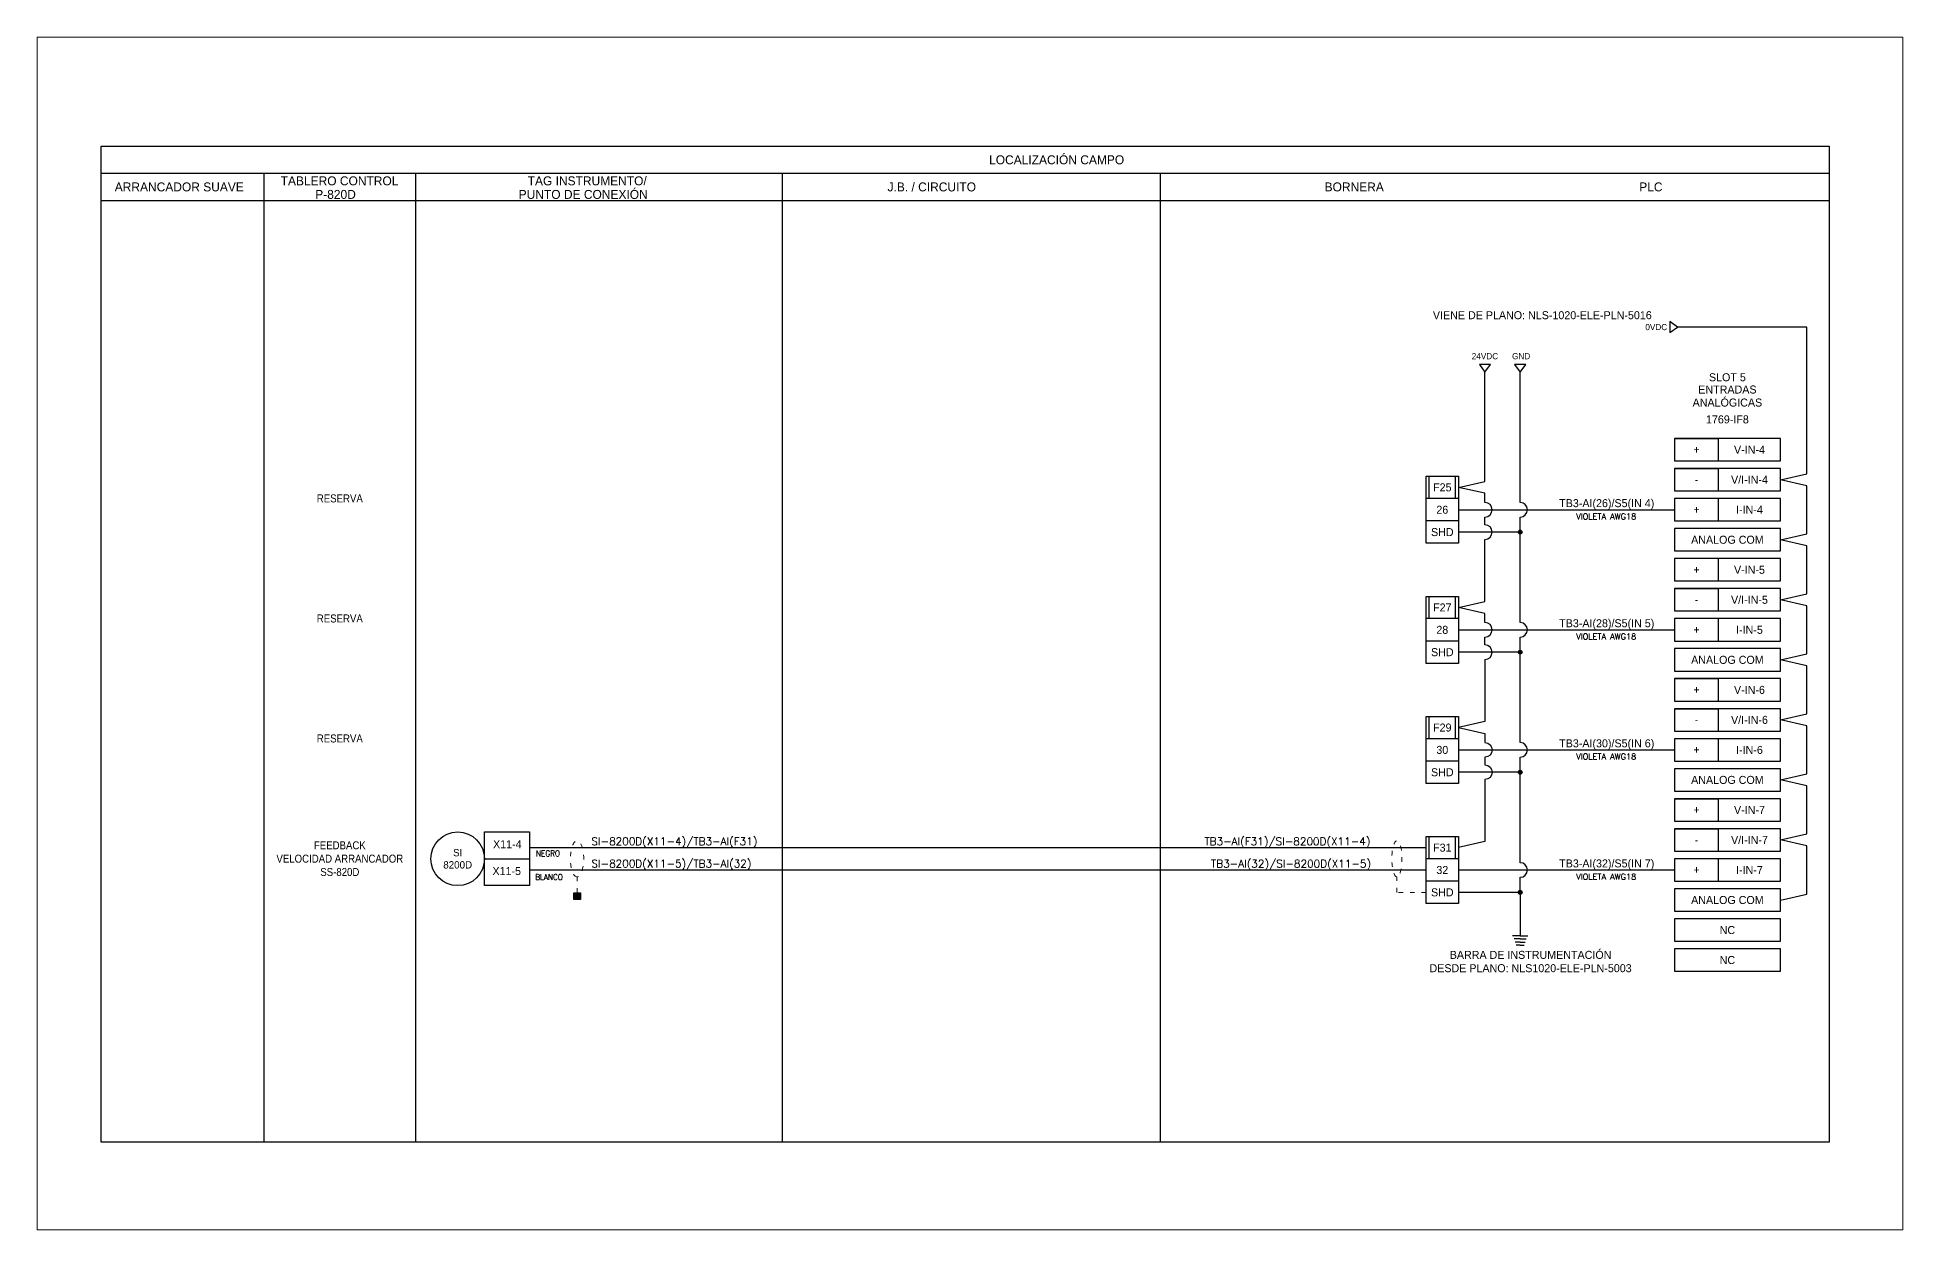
# Model space of a CAD drawing. Extents: x 2982 to 4051, y -320 to 293.
# Drawn here: x 2982.1 to 3469.6, y -319.6 to -8 of the extents above; entities that cross this region are included whole.
import ezdxf
from ezdxf.enums import TextEntityAlignment as Align

# ---------------------------------------------------------------- set-up
doc = ezdxf.new("R2010")
doc.units = 0
doc.header["$LTSCALE"] = 0.1
doc.header["$MEASUREMENT"] = 0
doc.linetypes.add('ACAD_ISO03W100', pattern=[30, 12, -18])
doc.layers.get('Defpoints').update_dxf_attribs({"lineweight": 0})
for name, color, linetype, lineweight in [('EL-cables', 7, 'Continuous', 20), ('EL-componentes', 7, 'Continuous', 25), ('EL-titulos 3', 7, 'Continuous', 20)]:
    doc.layers.add(name, color=color, linetype=linetype, lineweight=lineweight)
doc.styles.add('F1A', font='amir.shx')
doc.styles.add('ROMANS', font='romans.shx')

msp = doc.modelspace()

# ---------------------------------------------------------------- hatches: boundary and pattern name
at = {"ltscale": 0.1}
h = msp.add_hatch(color=256, dxfattribs=at)
h.dxf.hatch_style = 1
edge = h.paths.add_edge_path()
edge.add_arc((3369.63, -137.27), 0.509, 0, 360)
h = msp.add_hatch(color=256, dxfattribs=at)
h.dxf.hatch_style = 1
edge = h.paths.add_edge_path()
edge.add_arc((3369.63, -168.65), 0.509, 0, 360)
h = msp.add_hatch(color=256, dxfattribs=at)
h.dxf.hatch_style = 1
edge = h.paths.add_edge_path()
edge.add_arc((3369.63, -200.03), 0.509, 0, 360)
at = {"lineweight": 25, "ltscale": 88}
h = msp.add_hatch(dxfattribs=at)
h.set_pattern_fill('ANSI31', color=256, scale=0.467995)
h.set_pattern_definition([(45, (2185.181114, -1077.04489), (-0.0413652925, 0.0413652925), [])])
h.paths.add_polyline_path([(3122.32, -231.51), (3122.32, -233.25), (3124.05, -233.25), (3124.05, -231.51)])
at = {"ltscale": 0.1}
h = msp.add_hatch(color=256, dxfattribs=at)
h.dxf.hatch_style = 1
edge = h.paths.add_edge_path()
edge.add_arc((3369.63, -231.41), 0.509, 0, 360)

# ---------------------------------------------------------------- linework, layer by layer
at = {"lineweight": 25}
for p, q in [((3450.37, -43.52), (2998.82, -43.52)), ((3041.37, -296.71), (3041.37, -43.52)), ((3080.98, -43.52), (3080.98, -296.71)), ((3176.82, -296.71), (3176.82, -43.52)), ((3275.58, -43.52), (3275.58, -296.71)), ((2998.82, -50.62), (3450.37, -50.62)), ((3353.52, -131.43), (3409.95, -131.43)), ((3353.52, -162.81), (3409.95, -162.81)), ((3353.52, -194.19), (3409.95, -194.19)), ((3110.79, -215.63), (3110.79, -229.66)), ((3353.52, -225.57), (3409.95, -225.57))]:
    msp.add_line(p, q, dxfattribs=at)
at = {"lineweight": 25, "ltscale": 88}
for p, q in [((3409.95, -112.81), (3421.48, -112.81)), ((3421.48, -118.66), (3421.48, -112.81)), ((3409.95, -120.66), (3421.48, -120.66)), ((3421.48, -126.5), (3421.48, -120.66)), ((3421.48, -134.35), (3421.48, -128.5)), ((3421.48, -150.04), (3421.48, -144.19)), ((3409.95, -152.04), (3421.48, -152.04)), ((3421.48, -157.88), (3421.48, -152.04)), ((3409.95, -157.88), (3421.48, -157.88)), ((3421.48, -165.73), (3421.48, -159.88)), ((3409.95, -175.57), (3421.48, -175.57)), ((3421.48, -181.42), (3421.48, -175.57)), ((3409.95, -181.42), (3421.48, -181.42)), ((3409.95, -183.42), (3421.48, -183.42)), ((3421.48, -189.26), (3421.48, -183.42)), ((3409.95, -189.26), (3421.48, -189.26)), ((3421.48, -197.11), (3421.48, -191.26)), ((3409.95, -206.95), (3421.48, -206.95)), ((3421.48, -212.8), (3421.48, -206.95)), ((3409.95, -212.8), (3421.48, -212.8)), ((3409.95, -214.8), (3421.48, -214.8)), ((3421.48, -220.64), (3421.48, -214.8)), ((3409.95, -220.64), (3421.48, -220.64)), ((3421.48, -228.49), (3421.48, -222.64))]:
    msp.add_line(p, q, dxfattribs=at)
at = {"ltscale": 0.1}
for p, q in [((3369.63, -231.41), (3369.63, -242.8)), ((3369.63, -242.8), (3367.63, -242.8)), ((3369.63, -243.6), (3368.03, -243.6)), ((3369.63, -242.8), (3371.63, -242.8)), ((3369.63, -243.6), (3371.23, -243.6)), ((3369.63, -244.4), (3368.35, -244.4)), ((3369.63, -245.2), (3368.6, -245.2)), ((3369.63, -244.4), (3370.91, -244.4)), ((3369.63, -245.2), (3370.65, -245.2))]:
    msp.add_line(p, q, dxfattribs=at)
at = {"lineweight": 25}
for points in [[(3450.37, -36.43), (3450.37, -296.71), (2998.82, -296.71), (2998.82, -36.43)], [(3437.62, -112.81), (3409.95, -112.81), (3409.95, -118.66), (3437.62, -118.66)], [(3437.62, -120.66), (3409.95, -120.66), (3409.95, -126.5), (3437.62, -126.5)], [(3437.62, -128.5), (3409.95, -128.5), (3409.95, -134.35), (3437.62, -134.35)], [(3437.62, -136.35), (3409.95, -136.35), (3409.95, -142.19), (3437.62, -142.19)], [(3437.62, -144.19), (3409.95, -144.19), (3409.95, -150.04), (3437.62, -150.04)], [(3437.62, -152.04), (3409.95, -152.04), (3409.95, -157.88), (3437.62, -157.88)], [(3437.62, -159.88), (3409.95, -159.88), (3409.95, -165.73), (3437.62, -165.73)], [(3437.62, -167.73), (3409.95, -167.73), (3409.95, -173.57), (3437.62, -173.57)], [(3437.62, -175.57), (3409.95, -175.57), (3409.95, -181.42), (3437.62, -181.42)], [(3437.62, -183.42), (3409.95, -183.42), (3409.95, -189.26), (3437.62, -189.26)], [(3437.62, -191.26), (3409.95, -191.26), (3409.95, -197.11), (3437.62, -197.11)], [(3437.62, -199.11), (3409.95, -199.11), (3409.95, -204.95), (3437.62, -204.95)], [(3437.62, -206.95), (3409.95, -206.95), (3409.95, -212.8), (3437.62, -212.8)], [(3437.62, -214.8), (3409.95, -214.8), (3409.95, -220.64), (3437.62, -220.64)], [(3437.62, -222.64), (3409.95, -222.64), (3409.95, -228.49), (3437.62, -228.49)], [(3437.62, -230.49), (3409.95, -230.49), (3409.95, -236.33), (3437.62, -236.33)], [(3437.62, -238.33), (3409.95, -238.33), (3409.95, -244.18), (3437.62, -244.18)], [(3437.62, -246.18), (3409.95, -246.18), (3409.95, -252.02), (3437.62, -252.02)]]:
    msp.add_lwpolyline(points, close=True, dxfattribs=at)
for points in [[(3360.41, -139.18, 1), (3360.41, -135.37), (3360.41, -133.33, 1), (3360.41, -129.52), (3360.41, -127.14), (3353.52, -125.58), (3360.41, -124.06), (3360.41, -95.5)], [(3360.41, -170.56, 1), (3360.41, -166.75), (3360.41, -164.71, 1), (3360.41, -160.9), (3360.41, -158.52), (3353.52, -156.96), (3360.41, -155.44), (3360.41, -139.18)], [(3360.41, -170.56), (3360.41, -186.78), (3353.52, -188.34), (3360.41, -189.9), (3360.41, -192.28, -1), (3360.41, -196.09), (3360.41, -198.13, -1), (3360.41, -201.94), (3360.41, -218.16), (3353.52, -219.72)]]:
    msp.add_lwpolyline(points, format="xyb", dxfattribs=at)
for points in [[(3369.61, -93.47), (3368.18, -93.47), (3369.63, -95.5), (3371.08, -93.47), (3369.64, -93.47)], [(3369.63, -129.52), (3369.63, -95.5)], [(3353.52, -122.66), (3353.52, -140.19), (3345.04, -140.19), (3345.04, -122.66)], [(3345.04, -122.66), (3353.52, -122.66)], [(3345.86, -128.5), (3345.86, -122.66)], [(3352.69, -128.5), (3352.69, -122.66)], [(3353.52, -128.5), (3345.04, -128.5)], [(3353.52, -134.35), (3345.04, -134.35)], [(3353.52, -154.08), (3353.52, -171.57), (3345.04, -171.57), (3345.04, -154.08)], [(3345.04, -154.08), (3353.52, -154.08)], [(3345.86, -159.88), (3345.86, -154.08)], [(3352.69, -159.88), (3352.69, -154.08)], [(3353.52, -159.88), (3345.04, -159.88)], [(3353.52, -165.73), (3345.04, -165.73)], [(3353.52, -185.42), (3353.52, -202.95), (3345.04, -202.95), (3345.04, -185.42)], [(3345.04, -185.42), (3353.52, -185.42)], [(3345.86, -191.26), (3345.86, -185.42)], [(3352.69, -191.26), (3352.69, -185.42)], [(3353.52, -191.26), (3345.04, -191.26)], [(3353.52, -197.11), (3345.04, -197.11)], [(3099, -215.63), (3110.79, -215.63)], [(3110.79, -229.66), (3099, -229.66), (3099, -215.63)], [(3353.52, -216.8), (3353.52, -234.33), (3345.04, -234.33), (3345.04, -216.8)], [(3345.04, -216.8), (3353.52, -216.8)], [(3345.86, -222.64), (3345.86, -216.8)], [(3352.69, -222.64), (3352.69, -216.8)], [(3099, -222.64), (3110.79, -222.64)], [(3110.79, -219.72), (3345.04, -219.72)], [(3353.52, -222.64), (3345.04, -222.64)], [(3110.79, -225.57), (3345.04, -225.57)], [(3353.52, -228.49), (3345.04, -228.49)]]:
    msp.add_lwpolyline(points, dxfattribs=at)
at = {"lineweight": 25, "ltscale": 88}
for points in [[(3369.63, -137.27), (3369.63, -133.33)], [(3369.63, -137.27), (3369.63, -137.27), (3353.52, -137.27)], [(3369.63, -160.9), (3369.63, -137.27)], [(3369.63, -168.65), (3369.63, -164.71)], [(3369.63, -168.65), (3369.63, -168.65), (3353.52, -168.65)], [(3369.63, -192.28), (3369.63, -168.65), (3353.52, -168.65)], [(3369.63, -200.03), (3369.63, -196.09)], [(3369.63, -200.03), (3369.63, -200.03), (3353.52, -200.03)], [(3369.63, -223.66), (3369.63, -200.03), (3353.52, -200.03)], [(3369.63, -231.41), (3369.63, -227.47)], [(3369.63, -231.41), (3369.63, -231.41), (3353.52, -231.41)]]:
    msp.add_lwpolyline(points, dxfattribs=at)
at = {"linetype": 'ACAD_ISO03W100', "lineweight": 5}
for points in [[(3123.18, -231.51), (3123.18, -227.37)], [(3345.04, -231.41), (3337.41, -231.41), (3337.41, -227.37)]]:
    msp.add_lwpolyline(points, dxfattribs=at)
at = {"lineweight": 25, "ltscale": 88}
msp.add_lwpolyline([(3122.32, -231.51), (3124.05, -231.51), (3124.05, -233.25), (3122.32, -233.25)], close=True, dxfattribs=at)
at = {"ltscale": 0.1}
for centre in [(3369.63, -137.27), (3369.63, -168.65), (3369.63, -200.03), (3369.63, -231.41)]:
    msp.add_circle(centre, 0.509, dxfattribs=at)
at = {"lineweight": 25}
msp.add_circle((3091.98, -222.64), 7.01, dxfattribs=at)
for centre in [(3369.63, -131.43), (3369.63, -162.81), (3369.63, -194.19), (3369.63, -225.57)]:
    msp.add_arc(centre, 1.9, 270, 90, dxfattribs=at)
at = {"linetype": 'ACAD_ISO03W100', "lineweight": 5}
for centre, ratio in [((3123.18, -222.64), 0.369403), ((3337.41, -222.64), 0.281569)]:
    msp.add_ellipse(centre, major_axis=(0, -4.72), ratio=ratio, dxfattribs=at)
at = {"layer": 'Defpoints', "color": 5, "ltscale": 0.1}
msp.add_lwpolyline([(2982.13, -7.97), (3469.59, -7.97), (3469.59, -319.56), (2982.13, -319.56)], close=True, dxfattribs=at)
at = {"layer": 'EL-cables', "lineweight": 25}
for p, q in [((3444.51, -83.68), (3410.76, -83.68)), ((3437.62, -123.58), (3444.51, -122.02)), ((3444.51, -125.14), (3437.62, -123.58)), ((3437.62, -139.27), (3444.51, -137.71)), ((3444.51, -140.83), (3437.62, -139.27)), ((3437.62, -154.96), (3444.51, -153.4)), ((3444.51, -156.52), (3437.62, -154.96)), ((3437.62, -170.65), (3444.51, -169.09)), ((3444.51, -172.21), (3437.62, -170.65)), ((3437.62, -186.34), (3444.51, -184.78)), ((3444.51, -187.9), (3437.62, -186.34)), ((3437.62, -202.03), (3444.51, -200.47)), ((3444.51, -203.59), (3437.62, -202.03)), ((3437.62, -217.72), (3444.51, -216.16)), ((3444.51, -219.28), (3437.62, -217.72)), ((3437.62, -233.41), (3444.51, -231.85))]:
    msp.add_line(p, q, dxfattribs=at)
for points in [[(3444.51, -122.02), (3444.51, -83.68)], [(3444.51, -137.71), (3444.51, -125.14)], [(3444.51, -153.4), (3444.51, -140.83)], [(3444.51, -169.09), (3444.51, -156.52)], [(3444.51, -184.78), (3444.51, -172.21)], [(3444.51, -200.47), (3444.51, -187.9)], [(3444.51, -216.16), (3444.51, -203.59)], [(3444.51, -231.85), (3444.51, -219.28)]]:
    msp.add_lwpolyline(points, dxfattribs=at)
at = {"layer": 'EL-componentes', "lineweight": 25}
for points in [[(3408.73, -83.69), (3408.73, -85.12), (3410.76, -83.68), (3408.73, -82.23), (3408.73, -83.66)], [(3360.4, -93.47), (3358.97, -93.47), (3360.41, -95.5), (3361.86, -93.47), (3360.43, -93.47)]]:
    msp.add_lwpolyline(points, dxfattribs=at)

# ---------------------------------------------------------------- texts
at = {"lineweight": 25, "style": 'F1A'}
for s, height, p in [('LOCALIZACIÓN CAMPO', 2.34, (3248.5, -39.98)), ('ARRANCADOR SUAVE', 2.34, (3019.23, -47.07)), ('TABLERO CONTROL', 2.34, (3061.11, -45.49)), ('P-820D', 2.34, (3060.06, -49.03)), ('PUNTO DE CONEXIÓN', 2.34, (3124.78, -49.03)), ('TAG INSTRUMENTO/', 2.34, (3125.83, -45.49)), ('J.B. / CIRCUITO', 2.34, (3215.87, -47.07)), ('BORNERA', 2.34, (3326.26, -47.07)), ('PLC', 2.34, (3403.79, -47.07)), ('SLOT 5', 2.091, (3423.78, -96.81)), ('ANALÓGICAS', 2.091, (3423.78, -103.42)), ('ENTRADAS', 2.091, (3423.78, -100.01)), ('1769-IF8', 2.091, (3423.78, -107.82)), ('+', 2.09, (3415.7, -115.7)), ('V-IN-4', 2.091, (3429.55, -115.74)), ('F25', 2.091, (3349.28, -125.58)), ('-', 2.09, (3415.7, -123.54)), ('V/I-IN-4', 2.091, (3429.55, -123.58)), ('26', 2.091, (3349.28, -131.43)), ('TB3-AI(26)/S5(IN 4)', 2.0907, (3392.25, -129.71)), ('+', 2.09, (3415.7, -131.39)), ('I-IN-4', 2.091, (3429.55, -131.43)), ('SHD', 2.091, (3349.28, -137.27)), ('ANALOG COM', 2.091, (3423.78, -139.27)), ('V-IN-5', 2.091, (3429.55, -147.12)), ('+', 2.09, (3415.7, -147.08)), ('F27', 2.091, (3349.28, -156.96)), ('-', 2.09, (3415.7, -154.92)), ('V/I-IN-5', 2.091, (3429.55, -154.96)), ('TB3-AI(28)/S5(IN 5)', 2.0907, (3392.25, -161.09)), ('28', 2.091, (3349.28, -162.81)), ('+', 2.09, (3415.7, -162.77)), ('I-IN-5', 2.091, (3429.55, -162.81)), ('SHD', 2.091, (3349.28, -168.65)), ('ANALOG COM', 2.091, (3423.78, -170.65)), ('+', 2.09, (3415.7, -178.46)), ('V-IN-6', 2.091, (3429.55, -178.5)), ('V/I-IN-6', 2.091, (3429.55, -186.34)), ('F29', 2.091, (3349.28, -188.34)), ('-', 2.09, (3415.7, -186.3)), ('30', 2.091, (3349.28, -194.19)), ('TB3-AI(30)/S5(IN 6)', 2.0907, (3392.25, -192.47)), ('+', 2.09, (3415.7, -194.15)), ('I-IN-6', 2.091, (3429.55, -194.19)), ('SHD', 2.091, (3349.28, -200.03)), ('ANALOG COM', 2.091, (3423.78, -202.03)), ('+', 2.09, (3415.7, -209.84)), ('V-IN-7', 2.091, (3429.55, -209.88)), ('X11-4', 2.091, (3104.95, -218.84)), ('F31', 2.091, (3349.28, -219.72)), ('-', 2.09, (3415.7, -217.68)), ('V/I-IN-7', 2.091, (3429.55, -217.72)), ('TB3-AI(32)/S5(IN 7)', 2.0907, (3392.25, -223.85)), ('X11-5', 2.091, (3104.79, -225.85)), ('32', 2.091, (3349.28, -225.57)), ('+', 2.09, (3415.7, -225.53)), ('I-IN-7', 2.091, (3429.55, -225.57)), ('SHD', 2.091, (3349.28, -231.41)), ('ANALOG COM', 2.091, (3423.78, -233.41)), ('NC', 2.091, (3423.78, -241.26)), ('NC', 2.091, (3423.78, -249.1))]:
    msp.add_text(s, height=height, dxfattribs=at).set_placement(p, align=Align.MIDDLE_CENTER)
at = {"lineweight": 25, "style": 'ROMANS'}
for s, height, p in [('VIOLETA AWG18', 1.5444, (3384.25, -133.95)), ('VIOLETA AWG18', 1.5444, (3384.25, -165.33)), ('VIOLETA AWG18', 1.5444, (3384.25, -196.71)), ('SI-8200D(X11-4)/TB3-AI(F31)', 2, (3126.92, -219.07)), ('TB3-AI(F31)/SI-8200D(X11-4)', 2, (3287.12, -219.09)), ('SI-8200D(X11-5)/TB3-AI(32)', 2, (3126.92, -224.89)), ('TB3-AI(32)/SI-8200D(X11-5)', 2, (3288.83, -224.93)), ('VIOLETA AWG18', 1.5444, (3384.25, -228.09))]:
    msp.add_text(s, height=height, dxfattribs=at).set_placement(p)
at = {"lineweight": 25, "style": 'ROMANS', "width": 0.9}
for s, p in [('NEGRO', (3118.71, -222.01)), ('BLANCO', (3119.46, -228.18))]:
    msp.add_text(s, height=1.544, dxfattribs=at).set_placement(p, align=Align.RIGHT)
at = {"lineweight": 25, "char_height": 2.0907, "width": 64.2153, "attachment_point": 2, "style": 'F1A'}
for s, insert in [('\\pxqc;VIENE DE PLANO: NLS-1020-ELE-PLN-5016', (3375.42, -79.55)), ('BARRA DE INSTRUMENTACIÓN\\PDESDE PLANO: NLS1020-ELE-PLN-5003 ', (3372.35, -246.7))]:
    msp.add_mtext(s, dxfattribs=dict(at, insert=insert))
at = {"lineweight": 25, "ltscale": 0.1, "char_height": 2.0907, "attachment_point": 5, "style": 'F1A'}
for s, insert, width in [('{\\W0.9;RESERVA}', (3061.18, -128.48), 43.3753), ('{\\W0.9;RESERVA}', (3061.18, -159.86), 43.3753), ('{\\W0.9;RESERVA}', (3061.18, -191.21), 43.3753), ('{\\W0.9;FEEDBACK\\PVELOCIDAD ARRANCADOR\\PSS-820D}', (3061.18, -222.62), 43.3753), ('{\\fAller|b0|i0|c0|p0;\\H0.91667x;SI\\P8200D}', (3091.98, -222.64), 16.8562)]:
    msp.add_mtext(s, dxfattribs=dict(at, insert=insert, width=width))
at = {"layer": 'EL-titulos 3', "lineweight": 25, "char_height": 1.6, "width": 36.4521, "attachment_point": 6, "style": 'F1A'}
for s, insert in [('\\pxqc;0VDC', (3423.42, -83.71)), ('\\pxqc;24VDC', (3378.65, -91.31)), ('\\pxqc;GND', (3388.11, -91.31))]:
    msp.add_mtext(s, dxfattribs=dict(at, insert=insert))

doc.saveas('drawing.dxf')
